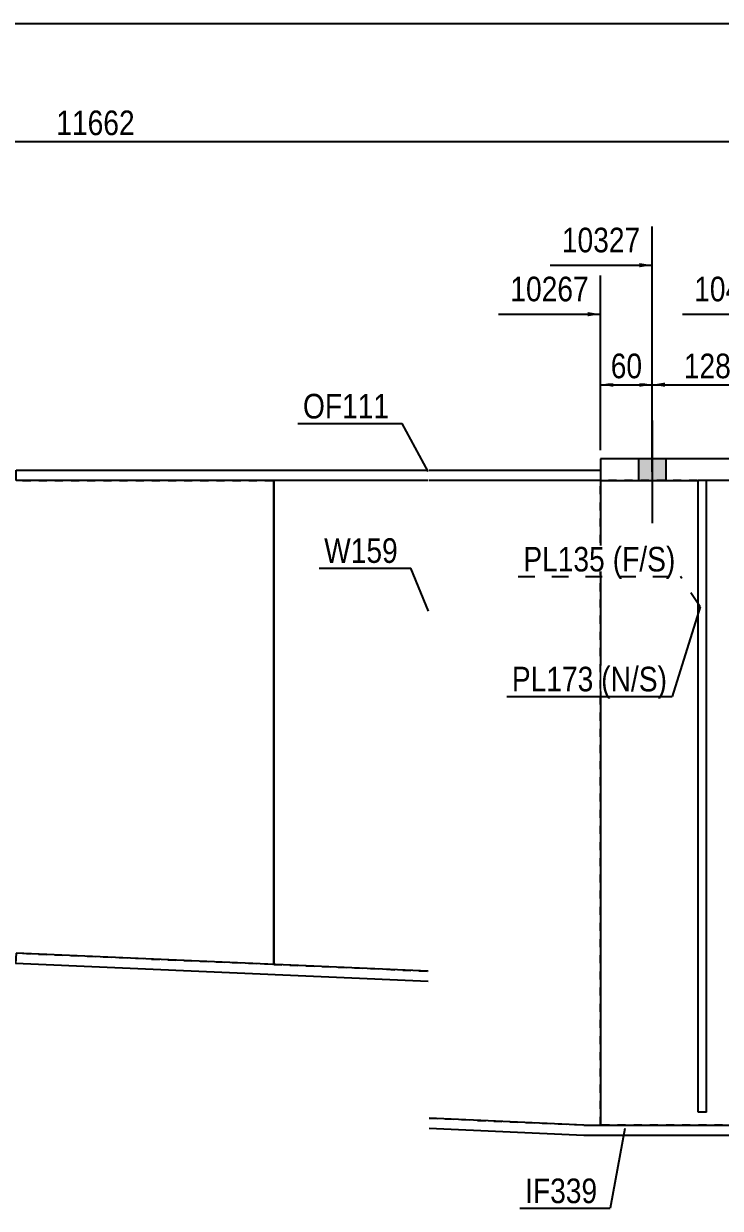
# Model space of a CAD drawing. Header units: millimetres. Extents: x -318 to 94, y -164 to 123.
# Drawn here: x -113.6 to -32.4, y -14.9 to 123 of the extents above; entities that cross this region are included whole.
import ezdxf

# ---------------------------------------------------------------- set-up
doc = ezdxf.new("R2010")
doc.units = ezdxf.units.MM
doc.linetypes.add('DXK_LINE_DOT1', pattern=[1.8814, 0.9407, -0.9407])
doc.linetypes.add('DXK_LINE_DOT2', pattern=[3.9198, 1.9599, -1.9599])
doc.styles.add('Arial Narrow', font='ARIALN.TTF', dxfattribs={"height": 0.2})

# ---------------------------------------------------------------- blocks, each defined once
blk = doc.blocks.new('Unknown-623327787-1210')
at = {"color": 5, "linetype": 'Continuous'}
blk.add_line((94.02, 122.96), (-315.98, 122.96), dxfattribs=at)
blk = doc.blocks.new('Part-623327787-1428 - 1231')
at = {"color": 7, "linetype": 'DXK_LINE_DOT1'}
for p, q in [((-132.5, 69.83), (-84.45, 69.83)), ((-132.5, 15.63), (-84.45, 13.52))]:
    blk.add_line(p, q, dxfattribs=at)
at = {"color": 2, "linetype": 'Continuous'}
blk.add_line((-84.45, 13.52), (-84.45, 69.83), dxfattribs=at)
blk = doc.blocks.new('Part-623327787-1412 - 1231')
at = {"color": 2, "linetype": 'Continuous'}
for p, q in [((-114.45, 14.84), (-114.5, 13.64)), ((-66.45, 12.73), (-114.45, 14.84)), ((-66.45, 11.53), (-114.5, 13.64)), ((-48.32, -5.17), (-66.35, -4.38)), ((-48.32, -5.17), (-24.96, -5.17)), ((-48.35, -6.37), (-66.35, -5.58)), ((-24.96, -6.37), (-48.35, -6.37))]:
    blk.add_line(p, q, dxfattribs=at)
at = {"color": 7, "linetype": 'DXK_LINE_DOT1'}
blk.add_line((-24.96, -5.17), (-24.96, -6.37), dxfattribs=at)
blk = doc.blocks.new('Part-623327787-1753 - 1231')
at = {"color": 2, "linetype": 'Continuous'}
for p, q in [((63.62, 72.33), (-46.38, 72.33)), ((-46.38, 72.33), (-46.38, 69.83)), ((63.62, 69.83), (63.62, 72.33)), ((-46.38, 69.83), (-35.03, 69.83)), ((63.62, 69.83), (-34.03, 69.83))]:
    blk.add_line(p, q, dxfattribs=at)
at = {"color": 7, "linetype": 'DXK_LINE_DOT1'}
blk.add_line((-34.03, 69.83), (-35.03, 69.83), dxfattribs=at)
blk = doc.blocks.new('Part-623327787-2886 - 1231')
at = {"color": 2, "linetype": 'Continuous'}
for p, q in [((-34.03, 69.83), (-35.03, 69.83)), ((-35.03, -3.67), (-35.03, 69.83)), ((-34.03, -3.67), (-34.03, 69.83)), ((-34.03, -3.67), (-35.03, -3.67))]:
    blk.add_line(p, q, dxfattribs=at)
blk = doc.blocks.new('Part-623327787-1484 - 1231')
at = {"color": 2, "linetype": 'Continuous'}
for p, q in [((-114.45, 71.03), (-66.45, 71.03)), ((-114.45, 69.83), (-114.45, 71.03)), ((-66.35, 71.03), (-46.38, 71.03)), ((-46.38, 71.03), (-46.38, 69.83)), ((-66.45, 69.83), (-114.45, 69.83)), ((-46.38, 69.83), (-66.35, 69.83))]:
    blk.add_line(p, q, dxfattribs=at)
blk = doc.blocks.new('Bolt-623327787-1485 - 1231')
at = {"linetype": 'Continuous'}
for points in [[(-38.78, 72.33), (-41.98, 72.33), (-41.98, 69.83), (-38.78, 69.83)], [(-38.78, 72.33), (-41.98, 72.33), (-41.98, 69.83), (-38.78, 69.83)], [(-25.78, 72.33), (-28.98, 72.33), (-28.98, 69.83), (-25.78, 69.83)], [(-25.78, 72.33), (-28.98, 72.33), (-28.98, 69.83), (-25.78, 69.83)], [(-13.78, 72.33), (-16.98, 72.33), (-16.98, 69.83), (-13.78, 69.83)], [(-13.78, 72.33), (-16.98, 72.33), (-16.98, 69.83), (-13.78, 69.83)], [(9.72, 72.33), (6.52, 72.33), (6.52, 69.83), (9.72, 69.83)], [(9.72, 72.33), (6.52, 72.33), (6.52, 69.83), (9.72, 69.83)], [(33.22, 72.33), (30.02, 72.33), (30.02, 69.83), (33.22, 69.83)], [(33.22, 72.33), (30.02, 72.33), (30.02, 69.83), (33.22, 69.83)], [(45.22, 72.33), (42.02, 72.33), (42.02, 69.83), (45.22, 69.83)], [(45.22, 72.33), (42.02, 72.33), (42.02, 69.83), (45.22, 69.83)], [(59.22, 72.33), (56.02, 72.33), (56.02, 69.83), (59.22, 69.83)], [(59.22, 72.33), (56.02, 72.33), (56.02, 69.83), (59.22, 69.83)]]:
    blk.add_hatch(color=3, dxfattribs=at).paths.add_polyline_path(points)
at = {"color": 3, "linetype": 'Continuous'}
for p, q in [((-40.38, 76.8), (-40.38, 64.83)), ((-40.38, 76.8), (-40.38, 64.83)), ((-27.38, 76.8), (-27.38, 64.83)), ((-27.38, 76.8), (-27.38, 64.83)), ((-15.38, 76.8), (-15.38, 64.83)), ((-15.38, 76.8), (-15.38, 64.83)), ((8.12, 76.8), (8.12, 64.83)), ((8.12, 76.8), (8.12, 64.83)), ((31.62, 76.8), (31.62, 64.83)), ((31.62, 76.8), (31.62, 64.83)), ((43.62, 76.8), (43.62, 64.83)), ((43.62, 76.8), (43.62, 64.83)), ((57.62, 76.8), (57.62, 64.83)), ((57.62, 76.8), (57.62, 64.83)), ((-41.98, 72.33), (-41.98, 69.83)), ((-41.98, 72.33), (-41.98, 69.83)), ((-38.78, 72.33), (-38.78, 69.83)), ((-38.78, 72.33), (-38.78, 69.83)), ((-28.98, 72.33), (-28.98, 69.83)), ((-28.98, 72.33), (-28.98, 69.83)), ((-25.78, 72.33), (-25.78, 69.83)), ((-25.78, 72.33), (-25.78, 69.83)), ((-16.98, 72.33), (-16.98, 69.83)), ((-16.98, 72.33), (-16.98, 69.83)), ((-13.78, 72.33), (-13.78, 69.83)), ((-13.78, 72.33), (-13.78, 69.83)), ((6.52, 72.33), (6.52, 69.83)), ((6.52, 72.33), (6.52, 69.83)), ((9.72, 72.33), (9.72, 69.83)), ((9.72, 72.33), (9.72, 69.83)), ((30.02, 72.33), (30.02, 69.83)), ((30.02, 72.33), (30.02, 69.83)), ((33.22, 72.33), (33.22, 69.83)), ((33.22, 72.33), (33.22, 69.83)), ((42.02, 72.33), (42.02, 69.83)), ((42.02, 72.33), (42.02, 69.83)), ((45.22, 72.33), (45.22, 69.83)), ((45.22, 72.33), (45.22, 69.83)), ((56.02, 72.33), (56.02, 69.83)), ((56.02, 72.33), (56.02, 69.83)), ((59.22, 72.33), (59.22, 69.83)), ((59.22, 72.33), (59.22, 69.83))]:
    blk.add_line(p, q, dxfattribs=at)
blk = doc.blocks.new('Part-623327787-1651 - 1231')
at = {"color": 2, "linetype": 'Continuous'}
for p, q in [((-46.38, 69.83), (-46.38, -5.17)), ((51.45, 69.64), (51.42, 69.83))]:
    blk.add_line(p, q, dxfattribs=at)
at = {"color": 7, "linetype": 'DXK_LINE_DOT1'}
for p, q in [((51.42, 69.83), (-46.38, 69.83)), ((63.35, -5.17), (51.45, 69.64)), ((-13.36, -5.17), (-46.38, -5.17)), ((63.35, -5.17), (-11.96, -5.17))]:
    blk.add_line(p, q, dxfattribs=at)
blk = doc.blocks.new('Part-623327787-2885 - 1231')
at = {"color": 7, "linetype": 'DXK_LINE_DOT1'}
for p, q in [((-35.03, -3.67), (-35.03, 69.83)), ((-34.03, -3.67), (-34.03, 69.83)), ((-34.03, -3.67), (-35.03, -3.67))]:
    blk.add_line(p, q, dxfattribs=at)
blk = doc.blocks.new('Part-623327787-1695 - 1231')
at = {"color": 2, "linetype": 'Continuous'}
blk.add_line((-84.45, 69.83), (-84.45, 13.52), dxfattribs=at)
at = {"color": 7, "linetype": 'DXK_LINE_DOT1'}
for p, q in [((-66.45, 69.83), (-84.45, 69.83)), ((-46.38, 69.83), (-66.35, 69.83)), ((-46.38, -5.17), (-46.38, 69.83)), ((-84.45, 13.52), (-66.45, 12.73)), ((-66.35, -4.38), (-48.32, -5.17)), ((-48.32, -5.17), (-46.38, -5.17))]:
    blk.add_line(p, q, dxfattribs=at)
blk = doc.blocks.new('StraightDimension-623327787-1923 - 1231')
at = {"linetype": 'Continuous'}
blk.add_hatch(color=7, dxfattribs=at).paths.add_polyline_path([(-41.88, 95.11), (-40.38, 94.86), (-41.88, 94.61)])
at = {"color": 7, "linetype": 'Continuous'}
for p, q in [((-40.38, 70.83), (-40.38, 99.36)), ((-52.27, 94.86), (-40.38, 94.86))]:
    blk.add_line(p, q, dxfattribs=at)
at = {"color": 0}
blk.add_wipeout([(-41.15, 95.76), (-41.15, 99.96), (-51.49, 99.96), (-51.49, 95.76)], dxfattribs=at)
at = {"color": 3, "style": 'Arial Narrow'}
blk.add_text('10327', height=2.863, dxfattribs=at).set_placement((-50.89, 96.36))
blk = doc.blocks.new('StraightDimension-623327787-1906 - 1231')
at = {"linetype": 'Continuous'}
blk.add_hatch(color=7, dxfattribs=at).paths.add_polyline_path([(-26.46, 89.41), (-24.96, 89.16), (-26.46, 88.91)])
at = {"color": 7, "linetype": 'Continuous'}
for p, q in [((-24.96, -4.17), (-24.96, 93.66)), ((-36.85, 89.16), (-24.96, 89.16))]:
    blk.add_line(p, q, dxfattribs=at)
at = {"color": 0}
blk.add_wipeout([(-25.74, 90.06), (-25.74, 94.26), (-36.08, 94.26), (-36.08, 90.06)], dxfattribs=at)
at = {"color": 3, "style": 'Arial Narrow'}
blk.add_text('10482', height=2.863, dxfattribs=at).set_placement((-35.48, 90.66))
blk = doc.blocks.new('StraightDimension-623327787-1938 - 1231')
at = {"linetype": 'Continuous'}
blk.add_hatch(color=7, dxfattribs=at).paths.add_polyline_path([(-47.88, 89.41), (-46.38, 89.16), (-47.88, 88.91)])
at = {"color": 7, "linetype": 'Continuous'}
for p, q in [((-46.38, 73.33), (-46.38, 93.66)), ((-58.27, 89.16), (-46.38, 89.16))]:
    blk.add_line(p, q, dxfattribs=at)
at = {"color": 0}
blk.add_wipeout([(-47.15, 90.06), (-47.15, 94.26), (-57.49, 94.26), (-57.49, 90.06)], dxfattribs=at)
at = {"color": 3, "style": 'Arial Narrow'}
blk.add_text('10267', height=2.863, dxfattribs=at).set_placement((-56.89, 90.66))
blk = doc.blocks.new('StraightDimension-623327787-1964 - 1231')
at = {"color": 7, "linetype": 'Continuous'}
blk.add_line((-301.5, 109.24), (91.12, 109.24), dxfattribs=at)
at = {"color": 0}
blk.add_wipeout([(-100.02, 109.39), (-100.02, 113.59), (-110.36, 113.59), (-110.36, 109.39)], dxfattribs=at)
at = {"color": 3, "style": 'Arial Narrow'}
blk.add_text('11662', height=2.863, dxfattribs=at).set_placement((-109.76, 109.99))
blk = doc.blocks.new('StraightDimension-623327787-2827 - 1231')
at = {"linetype": 'Continuous'}
for points in [[(-38.88, 80.71), (-40.38, 80.96), (-38.88, 81.21)], [(-29.03, 81.21), (-27.53, 80.96), (-29.03, 80.71)]]:
    blk.add_hatch(color=7, dxfattribs=at).paths.add_polyline_path(points)
at = {"color": 7, "linetype": 'Continuous'}
for p, q in [((-40.38, 70.83), (-40.38, 83.21)), ((-27.53, 70.8), (-27.53, 83.21)), ((-40.38, 80.96), (-27.53, 80.96))]:
    blk.add_line(p, q, dxfattribs=at)
at = {"color": 0}
blk.add_wipeout([(-30.61, 81.11), (-30.61, 85.31), (-37.29, 85.31), (-37.29, 81.11)], dxfattribs=at)
at = {"color": 3, "style": 'Arial Narrow'}
blk.add_text('128', height=2.863, dxfattribs=at).set_placement((-36.69, 81.71))
blk = doc.blocks.new('StraightDimension-623327787-2828 - 1231')
at = {"linetype": 'Continuous'}
for points in [[(-44.88, 80.71), (-46.38, 80.96), (-44.88, 81.21)], [(-41.88, 81.21), (-40.38, 80.96), (-41.88, 80.71)]]:
    blk.add_hatch(color=7, dxfattribs=at).paths.add_polyline_path(points)
at = {"color": 7, "linetype": 'Continuous'}
for p, q in [((-46.38, 73.33), (-46.38, 83.21)), ((-40.38, 70.83), (-40.38, 83.21)), ((-46.38, 80.96), (-40.38, 80.96))]:
    blk.add_line(p, q, dxfattribs=at)
at = {"color": 0}
blk.add_wipeout([(-40.95, 81.11), (-40.95, 85.31), (-45.8, 85.31), (-45.8, 81.11)], dxfattribs=at)
at = {"color": 3, "style": 'Arial Narrow'}
blk.add_text('60', height=2.863, dxfattribs=at).set_placement((-45.2, 81.71))
blk = doc.blocks.new('Mark-623327787-1408 - 1231')
at = {"color": 7, "linetype": 'Continuous'}
blk.add_line((-43.57, -5.56), (-45.27, -14.86), dxfattribs=at)
at = {"color": 0}
blk.add_wipeout([(-46.77, -14.26), (-46.77, -11.26), (-55.17, -11.26), (-55.17, -14.26)], dxfattribs=at)
blk.add_wipeout([(-46.77, -14.26), (-46.77, -11.26), (-55.17, -11.26), (-55.17, -14.26)], dxfattribs=at)
at = {"color": 7, "linetype": 'Continuous'}
blk.add_line((-55.77, -14.86), (-45.27, -14.86), dxfattribs=at)
at = {"color": 3, "style": 'Arial Narrow'}
blk.add_text('IF339', height=2.863, dxfattribs=at).set_placement((-55.17, -14.26))
blk = doc.blocks.new('Mark-623327787-2916 - 1231')
at = {"color": 0}
for points in [[(-45.87, 59.23), (-45.87, 62.23), (-55.38, 62.23), (-55.38, 59.23)], [(-37.68, 59.23), (-37.68, 62.23), (-44.97, 62.23), (-44.97, 59.23)]]:
    blk.add_wipeout(points, dxfattribs=at)
for points in [[(-45.87, 59.23), (-45.87, 62.23), (-55.38, 62.23), (-55.38, 59.23)], [(-37.68, 59.23), (-37.68, 62.23), (-44.97, 62.23), (-44.97, 59.23)]]:
    blk.add_wipeout(points, dxfattribs=at)
at = {"color": 7, "linetype": 'DXK_LINE_DOT2'}
for p in [(-55.98, 58.63), (-34.8, 55.1)]:
    blk.add_line(p, (-37.08, 58.63), dxfattribs=at)
at = {"color": 3, "style": 'Arial Narrow'}
for s, p in [('PL135', (-55.38, 59.23)), ('(F/', (-44.97, 59.23)), ('S)', (-40.96, 59.23))]:
    blk.add_text(s, height=2.863, dxfattribs=at).set_placement(p)
blk = doc.blocks.new('Mark-623327787-1480 - 1231')
at = {"color": 7, "linetype": 'Continuous'}
blk.add_line((-66.45, 70.85), (-69.49, 76.43), dxfattribs=at)
at = {"color": 0}
blk.add_wipeout([(-70.99, 77.03), (-70.99, 80.03), (-81.04, 80.03), (-81.04, 77.03)], dxfattribs=at)
blk.add_wipeout([(-70.99, 77.03), (-70.99, 80.03), (-81.04, 80.03), (-81.04, 77.03)], dxfattribs=at)
at = {"color": 7, "linetype": 'Continuous'}
blk.add_line((-81.64, 76.43), (-69.49, 76.43), dxfattribs=at)
at = {"color": 3, "style": 'Arial Narrow'}
blk.add_text('OF111', height=2.863, dxfattribs=at).set_placement((-81.04, 77.03))
blk = doc.blocks.new('Mark-623327787-1691 - 1231')
at = {"color": 7, "linetype": 'Continuous'}
blk.add_line((-66.43, 54.61), (-68.48, 59.63), dxfattribs=at)
at = {"color": 0}
blk.add_wipeout([(-69.98, 60.23), (-69.98, 63.23), (-78.57, 63.23), (-78.57, 60.23)], dxfattribs=at)
blk.add_wipeout([(-69.98, 60.23), (-69.98, 63.23), (-78.57, 63.23), (-78.57, 60.23)], dxfattribs=at)
at = {"color": 7, "linetype": 'Continuous'}
blk.add_line((-79.17, 59.63), (-68.48, 59.63), dxfattribs=at)
at = {"color": 3, "style": 'Arial Narrow'}
blk.add_text('W159', height=2.863, dxfattribs=at).set_placement((-78.57, 60.23))
blk = doc.blocks.new('Mark-623327787-2919 - 1231')
at = {"color": 0}
for points in [[(-47.21, 45.28), (-47.21, 48.28), (-56.71, 48.28), (-56.71, 45.28)], [(-38.64, 45.28), (-38.64, 48.28), (-46.31, 48.28), (-46.31, 45.28)]]:
    blk.add_wipeout(points, dxfattribs=at)
for points in [[(-47.21, 45.28), (-47.21, 48.28), (-56.71, 48.28), (-56.71, 45.28)], [(-38.64, 45.28), (-38.64, 48.28), (-46.31, 48.28), (-46.31, 45.28)]]:
    blk.add_wipeout(points, dxfattribs=at)
at = {"color": 7, "linetype": 'Continuous'}
for p in [(-34.8, 55.1), (-57.31, 44.68)]:
    blk.add_line(p, (-38.04, 44.68), dxfattribs=at)
at = {"color": 3, "style": 'Arial Narrow'}
for s, p in [('(N/', (-46.31, 45.28)), ('S)', (-41.93, 45.28)), ('PL173', (-56.71, 45.28))]:
    blk.add_text(s, height=2.863, dxfattribs=at).set_placement(p)

msp = doc.modelspace()

# ---------------------------------------------------------------- block references
for name in ['Unknown-623327787-1210', 'Bolt-623327787-1485 - 1231', 'Part-623327787-1753 - 1231', 'Part-623327787-1484 - 1231', 'Part-623327787-1428 - 1231', 'Part-623327787-1695 - 1231', 'Part-623327787-1651 - 1231', 'Part-623327787-2886 - 1231', 'Part-623327787-2885 - 1231', 'Part-623327787-1412 - 1231']:
    msp.add_blockref(name, (0, 0))

# ---------------------------------------------------------------- next in the draw order: block references
for name in ['StraightDimension-623327787-1923 - 1231', 'StraightDimension-623327787-1906 - 1231', 'Mark-623327787-1408 - 1231']:
    msp.add_blockref(name, (0, 0))

# ---------------------------------------------------------------- next in the draw order: block references
msp.add_blockref('StraightDimension-623327787-1938 - 1231', (0, 0))

# ---------------------------------------------------------------- next in the draw order: block references
msp.add_blockref('StraightDimension-623327787-1964 - 1231', (0, 0))

# ---------------------------------------------------------------- next in the draw order: block references
for name in ['StraightDimension-623327787-2827 - 1231', 'Mark-623327787-1480 - 1231', 'Mark-623327787-1691 - 1231', 'Mark-623327787-2916 - 1231']:
    msp.add_blockref(name, (0, 0))

# ---------------------------------------------------------------- next in the draw order: block references
for name in ['StraightDimension-623327787-2828 - 1231', 'Mark-623327787-2919 - 1231']:
    msp.add_blockref(name, (0, 0))

doc.saveas('drawing.dxf')
